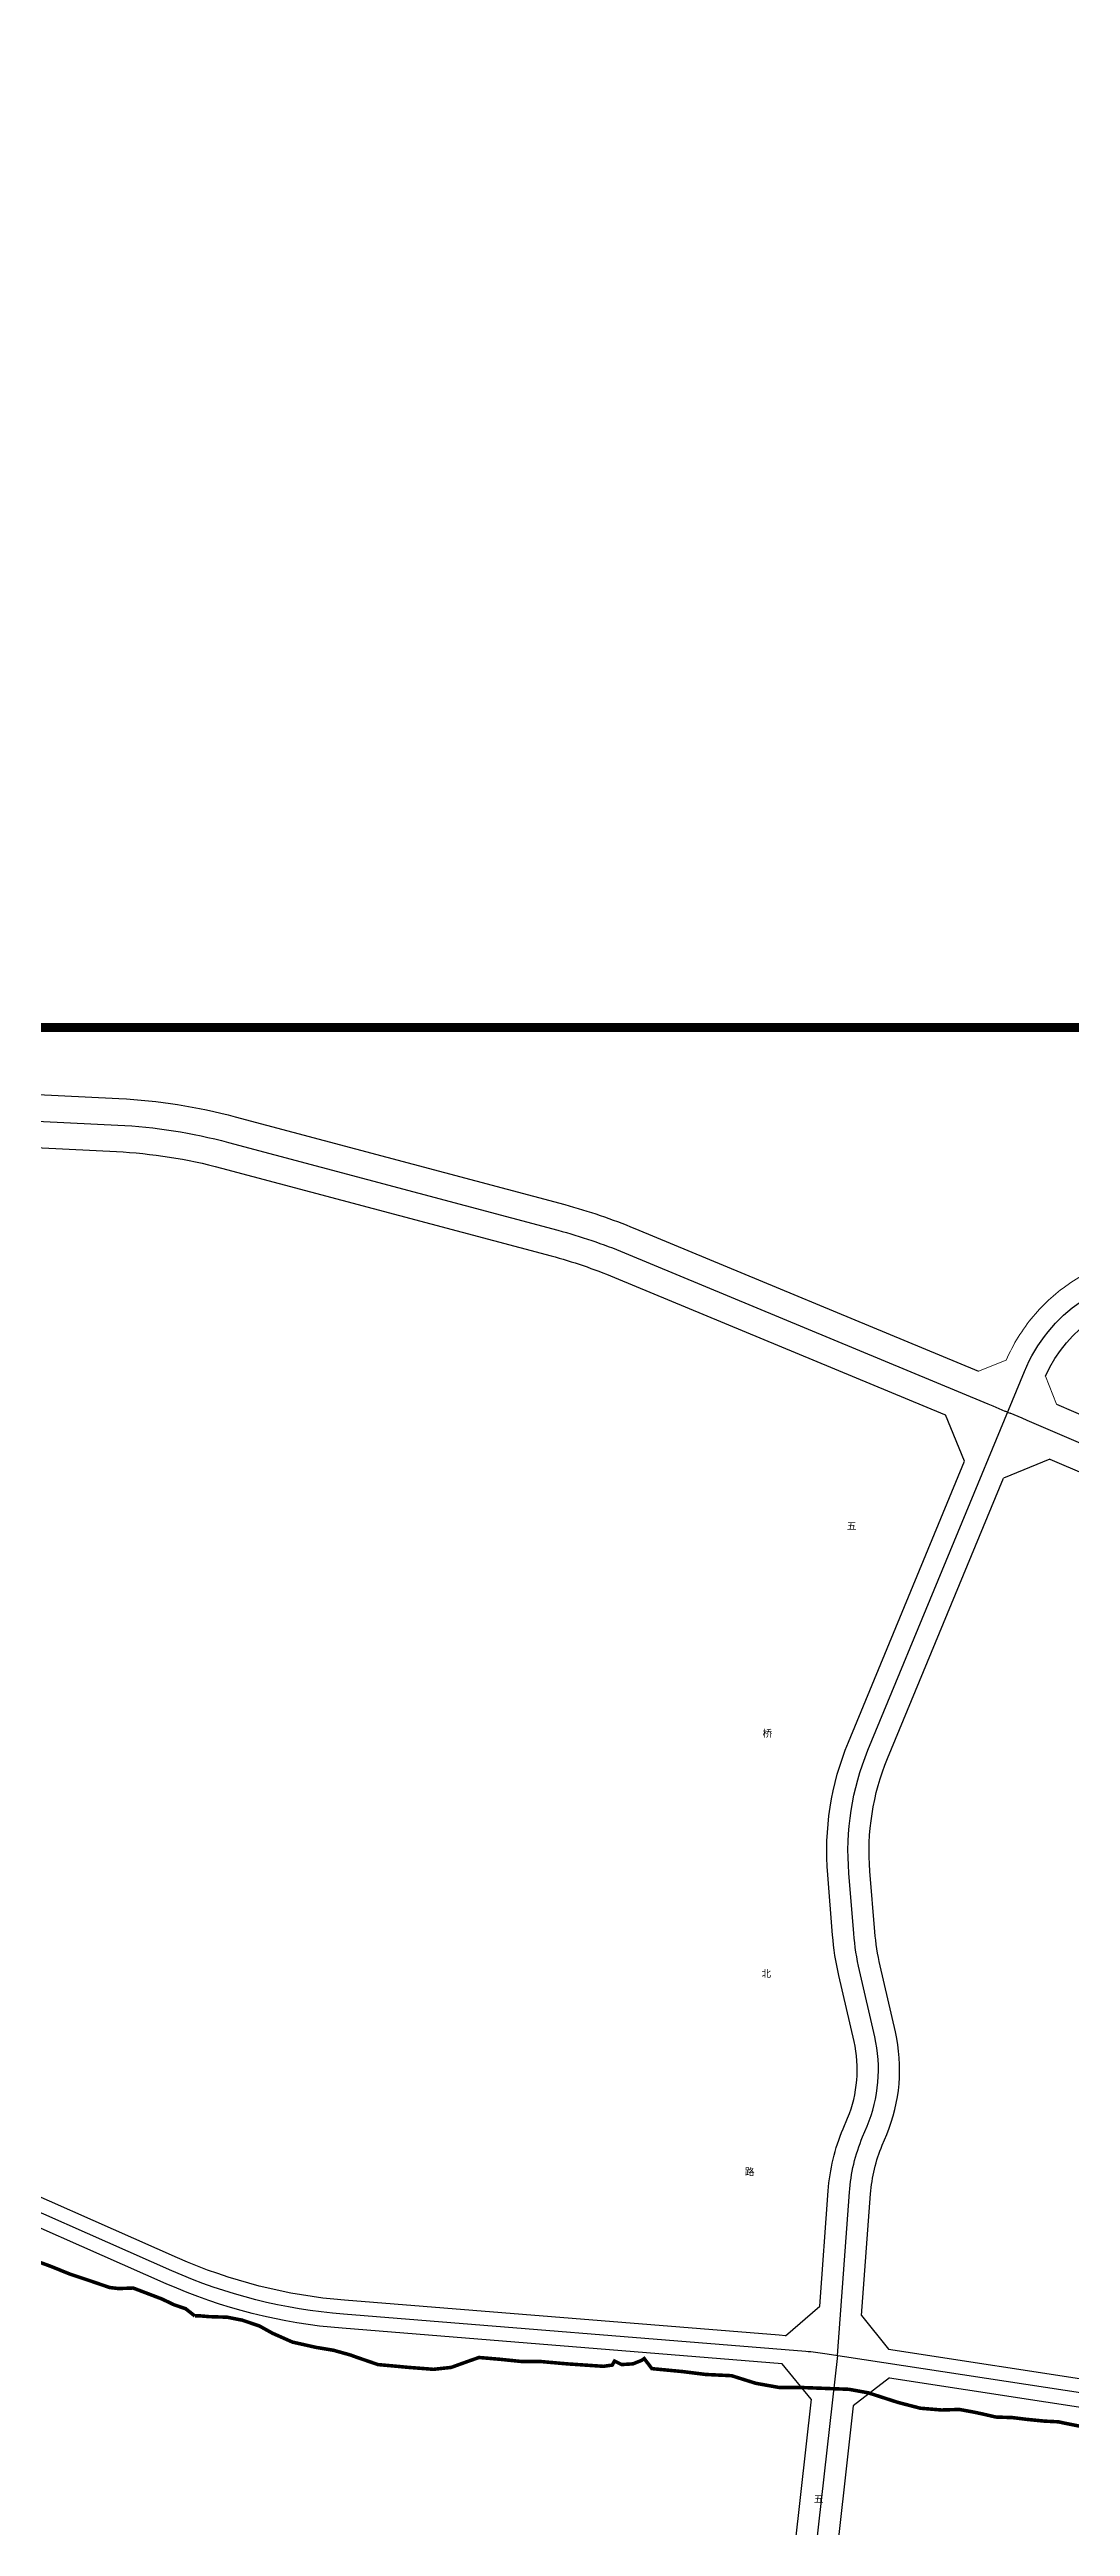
# Model space of a CAD drawing. Extents: x 529262 to 576451, y 2694391 to 2717535.
# Drawn here: x 565463 to 566041, y 2710995 to 2712397 of the extents above; entities that cross this region are included whole.
import ezdxf
from ezdxf.enums import TextEntityAlignment as Align
from ezdxf.xclip import XClip

# ---------------------------------------------------------------- set-up
doc = ezdxf.new("R2010")
doc.units = 0
doc.header["$XCLIPFRAME"] = 0
for name, color, linetype in [('PP-COM', 7, 'Continuous'), ('PUB_TITLE', 4, 'Continuous'), ('RD-中线', 40, 'Continuous'), ('RD-红线', 7, 'Continuous'), ('RD-路名', 7, 'Continuous'), ('河流', 4, 'Continuous')]:
    doc.layers.add(name, color=color, linetype=linetype)
doc.styles.add('黑体', font='simhei.ttf')

# ---------------------------------------------------------------- blocks, each defined once
blk = doc.blocks.new('A$C19FD0107')
at = {"layer": 'RD-中线', "color": 8}
for points in [[(-6982.6, 17459.2), (-6772.8, 17449.7, 0.002107), (-6770.2, 17449.6), (-6457.6, 17438.1, -0.00503), (-6451.5, 17437.8), (-6064.1, 17415.6, 0.010397), (-6051.6, 17415.2), (-5770.1, 17410.8, -0.008406), (-5760, 17410.5), (-5496.1, 17397.5, -0.052981), (-5433.5, 17387.7), (-5247, 17338, -0.033252), (-5209.3, 17325.2), (-5003.7, 17239.7)], [(-5088.8, 16701.4), (-5082.1, 16793.7, -0.080993), (-5074.6, 16825), (-5072.1, 16831, 0.156973), (-5067.8, 16881.7), (-5076.4, 16919.1, -0.036261), (-5079.6, 16940.1), (-5082.4, 16974.3, -0.118831), (-5071.6, 17043.8), (-4983.1, 17258, -0.297347), (-4902, 17313.7), (-4764.5, 17316.8, 0.109774), (-4701.3, 17332.4, 0.109774)], [(-5000.9, 17238.6), (-4994.1, 17235.7, -0.0007), (-4993.3, 17235.4)], [(-4993.3, 17235.4, -0.001968), (-4991.1, 17234.5)], [(-3980.5, 16903.7, -0.006957), (-4010.6, 16904.9), (-4060, 16907.7, -0.051792), (-4142, 16920.9), (-4235.8, 16946.1), (-4243.9, 16948.3), (-4309.3, 16966, 0.000653), (-4329.4, 16971.4), (-4434, 16999.3, -0.035819), (-4474.6, 17013.4), (-4610.2, 17071.4, 0.000002), (-4610.2, 17071.4), (-4981.5, 17230.4)]]:
    blk.add_lwpolyline(points, format="xyb", dxfattribs=at)
for points in [[(-5003.7, 17239.7), (-5000.9, 17238.6)], [(-4984.3, 17231.6), (-4991.1, 17234.5)], [(-4981.5, 17230.4), (-4984.3, 17231.6)]]:
    blk.add_lwpolyline(points, dxfattribs=at)
at = {"layer": 'RD-中线', "color": 8, "linetype": 'Continuous', "flags": 128}
for points in [[(-4539.3, 16608.3), (-4611.2, 16618, -0.009195), (-4613.7, 16618.4), (-4857.4, 16660.6, -0.004563), (-4858.7, 16660.8), (-4890.2, 16666.9, -0.021777), (-4896.1, 16668.3), (-4918.2, 16674.5, 0.031107), (-4926.7, 16676.4), (-5096, 16702.3, 0.01797), (-5106.7, 16703.6), (-5368.4, 16724.7, -0.084026), (-5465.5, 16749.2), (-5585.9, 16802.4, 0.089415), (-5654.8, 16819.1), (-5959.1, 16837)], [(-5088.8, 16701.4), (-5104.1, 16565.7, 0.014106), (-5105.5, 16548.9), (-5107.9, 16504.1)]]:
    blk.add_lwpolyline(points, format="xyb", dxfattribs=at)
at = {"layer": 'RD-红线', "color": 8, "linetype": 'Continuous', "lineweight": 5}
for points in [[(-5009, 17258.2), (-4993.4, 17264.5, -0.291969), (-4902.3, 17325.7), (-4764.8, 17328.8, 0.204594), (-4666.1, 17373.7), (-4664, 17376, 0.22068), (-4565.6, 17687.4), (-4571.7, 17734, 0.058304), (-4593.5, 17821.4), (-4644.5, 17956.4, -0.451071), (-4531, 18171.1), (-4291.4, 18229, -0.122312), (-4213.3, 18228.5), (-4188.8, 18222.3)], [(-4971.1, 17255.5), (-4964.9, 17239.6, 0.41885)]]:
    blk.add_lwpolyline(points, format="xyb", dxfattribs=at)
at = {"layer": 'RD-红线', "color": 8}
for points in [[(-6936.2, 17472.2), (-6772.1, 17464.7, 0.002107), (-6769.7, 17464.6), (-6457, 17453, -0.00503), (-6450.7, 17452.7), (-6063.2, 17430.6, 0.010397), (-6051.4, 17430.2), (-5769.8, 17425.8, -0.008406), (-5759.2, 17425.5), (-5495.4, 17412.5, -0.052981), (-5429.6, 17402.2), (-5243.2, 17352.5, -0.033252), (-5203.5, 17339), (-5009, 17258.2)], [(-6036.8, 17401), (-6035.8, 17400.9), (-5925.2, 17398.2), (-5770.3, 17395.8, -0.008406), (-5760.7, 17395.5), (-5496.9, 17382.5, -0.052981), (-5437.4, 17373.2), (-5250.9, 17323.5, -0.033252), (-5215.1, 17311.3), (-5028.3, 17233.7), (-5027.8, 17233.5)], [(-4971.1, 17255.5, -0.289551), (-4901.7, 17301.7), (-4764.2, 17304.8, 0.095548), (-4704.3, 17317.9, 0.095548)], [(-4964.9, 17239.6), (-4955.3, 17235.5), (-4604.3, 17085.2, -0.000002), (-4604.3, 17085.2), (-4498.3, 17039.8)], [(-5017, 17207.4), (-5027.8, 17233.5, 0.413558)], [(-5098.8, 16729.2), (-5094.1, 16794.5, -0.080993), (-5085.7, 16829.6), (-5083.1, 16835.7, 0.156973), (-5079.5, 16879), (-5088.1, 16916.4, -0.036261), (-5091.6, 16939.2), (-5094.4, 16973.3, -0.118831), (-5082.7, 17048.3), (-5017, 17207.4)], [(-5075.2, 16724), (-5070.1, 16792.8, -0.080993), (-5063.5, 16820.3), (-5061, 16826.4, 0.156973), (-5056.1, 16884.4), (-5064.7, 16921.8, -0.036261), (-5067.7, 16941.1), (-5070.5, 16975.3, -0.118831), (-5060.5, 17039.2), (-4995, 17197.8)], [(-4968.6, 17208.5), (-4995, 17197.8, 0.418)], [(-5118.2, 16712.5), (-5098.8, 16729.2, 0.416366)], [(-5075.2, 16724), (-5059.9, 16704.9, 0.391198)], [(-5059.4, 16688.6), (-4927.9, 16668.5, -0.031107), (-4920.3, 16666.8), (-4898.3, 16660.6, 0.021777), (-4891.7, 16659), (-4860.2, 16652.9, 0.004563), (-4858.8, 16652.7), (-4615.1, 16610.5, 0.009195), (-4612.3, 16610.1), (-4571.6, 16604.6)]]:
    blk.add_lwpolyline(points, format="xyb", dxfattribs=at)
for points in [[(-4968.6, 17208.5), (-4761.3, 17119.8), (-4756.7, 17117.8)], [(-5059.9, 16704.9), (-4937.1, 16686.1)]]:
    blk.add_lwpolyline(points, dxfattribs=at)
at = {"layer": 'RD-红线', "color": 8, "linetype": 'Continuous', "flags": 128}
for points in [[(-5118.2, 16712.5), (-5121.9, 16712.8), (-5367.8, 16732.6, -0.084026), (-5462.3, 16756.6), (-5582.6, 16809.7, 0.089415), (-5654.4, 16827.1), (-5958.6, 16845)], [(-5120.1, 16696.6), (-5120.1, 16696.6), (-5369.1, 16716.7, -0.084026), (-5468.7, 16741.9), (-5589.1, 16795.1, 0.089415), (-5655.3, 16811.1), (-5959.6, 16829)], [(-5103.7, 16676.7), (-5116, 16567.1, 0.014106), (-5117.5, 16549.5), (-5118, 16539.5)], [(-5080, 16672.8), (-5092.1, 16564.4, 0.014106), (-5093.5, 16548.2), (-5095.1, 16519)]]:
    blk.add_lwpolyline(points, format="xyb", dxfattribs=at)
at = {"layer": 'RD-红线', "color": 8, "linetype": 'Continuous'}
for points in [[(-5103.7, 16676.7), (-5120.1, 16696.6, 0.423413)], [(-5059.4, 16688.6), (-5080, 16672.8, 0.426145)]]:
    blk.add_lwpolyline(points, format="xyb", dxfattribs=at)
at = {"layer": '河流', "color": 8, "const_width": 2}
for points in [[(-5542.8, 16755), (-5533.8, 16751.7), (-5523.2, 16747.4), (-5511.8, 16743.6), (-5500.7, 16739.8), (-5495.6, 16739.2), (-5487.4, 16739.5), (-5479.5, 16736.5), (-5471.1, 16733.3), (-5464.2, 16730), (-5457.7, 16727.8), (-5452.5, 16723.7)], [(-5542.8, 16755), (-5533.8, 16751.7), (-5523.2, 16747.4), (-5511.8, 16743.6), (-5500.7, 16739.8), (-5495.6, 16739.2), (-5487.4, 16739.5), (-5479.5, 16736.5), (-5471.1, 16733.3), (-5464.2, 16730), (-5457.7, 16727.8), (-5452.5, 16723.7)], [(-5452.5, 16723.7), (-5450, 16723.8), (-5444.3, 16723.3), (-5434.3, 16723), (-5425.6, 16721.3), (-5415.9, 16718), (-5408.5, 16713.9), (-5397.2, 16708.9), (-5383.8, 16705.9), (-5374.1, 16704.3), (-5364.4, 16701.6), (-5361.7, 16700.6), (-5348.9, 16696.2), (-5331.5, 16694.6), (-5317.4, 16693.5), (-5307.4, 16694.6), (-5299.1, 16697.6), (-5291.7, 16700.2), (-5280, 16699.2), (-5267.3, 16697.9), (-5256.6, 16697.9), (-5241.9, 16696.6), (-5221.3, 16695.2), (-5216.3, 16695.9), (-5215, 16698.2), (-5211, 16696.2), (-5204.6, 16696.6), (-5199.6, 16698.6), (-5198.2, 16699.6), (-5193.9, 16693.9), (-5176.2, 16692.2), (-5163.5, 16690.6), (-5148.8, 16689.9), (-5135.1, 16685.6), (-5121.7, 16683.2), (-5108.7, 16683.2), (-5082.4, 16682.2), (-5071.4, 16680.2), (-5054.7, 16674.8), (-5042, 16671.5), (-5030, 16670.5), (-5019.9, 16670.8), (-5011.2, 16669.2), (-5006.6, 16668.2), (-4999.2, 16666.5), (-4989.9, 16666.2), (-4981.8, 16665.2), (-4971.8, 16664.2), (-4963.8, 16663.8), (-4961.1, 16663.2), (-4945.5, 16660.1)]]:
    blk.add_lwpolyline(points, dxfattribs=at)

msp = doc.modelspace()

# ---------------------------------------------------------------- linework, layer by layer
at = {"layer": 'PUB_TITLE', "color": 7, "const_width": 5}
msp.add_lwpolyline([(568193.3, 2711843.351), (561392.748, 2711843.351)], dxfattribs=at)

# ---------------------------------------------------------------- block references
at = {"layer": 'PP-COM'}
ref = msp.add_blockref('A$C19FD0107', (570997.993, 2694390.603), dxfattribs=at)
XClip(ref).set_block_clipping_path([(-9366.4383134884, 14428.6043910822), (-3328.4480743363, 17452.7484863754)])

# ---------------------------------------------------------------- texts
at = {"layer": 'RD-路名', "color": 7, "linetype": 'Continuous', "style": '黑体'}
for s, p in [('五', (565917.136, 2711561.281)), ('桥', (565869.489, 2711444.033)), ('北', (565868.867, 2711308.127)), ('路', (565859.472, 2711196.113)), ('五', (565898.458, 2711010.743))]:
    msp.add_text(s, height=4, dxfattribs=at).set_placement(p, align=Align.MIDDLE)

doc.saveas('drawing.dxf')
